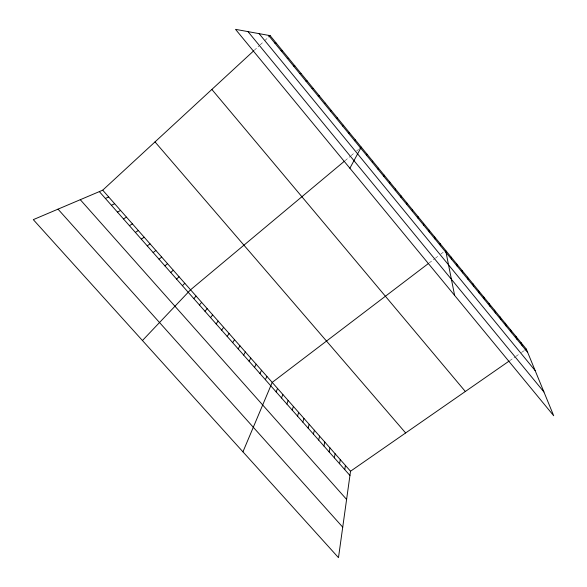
<?xml version="1.0" encoding="UTF-8"?>
<svg xmlns="http://www.w3.org/2000/svg" width="587" height="587" viewBox="0 0 587 587"><rect width="100%" height="100%" fill="white"/><g stroke="black" fill="none" stroke-linecap="round" stroke-linejoin="round"><path stroke-width="0.44" stroke-dasharray="2.94 2.2" d="M254.288 50.277L259.549 45.419M260.21 44.81L263.504 41.765M264.832 40.54L268.156 37.48M345.112 160.611L350.468 156.142M351.143 155.577L354.497 152.774M356.522 151.079L358.554 149.384M429.273 262.859L434.71 258.72M435.393 258.199L438.797 255.609M440.852 254.046L443.589 251.962M509.765 360.631L515.261 356.815M515.951 356.338L519.4 353.939M521.476 352.493L524.25 350.571"/><path stroke-width="0.88" d="M406.725 204.43L406.74 202.786M401.038 197.474L401.112 195.904M395.33 190.489L395.469 188.999M509.076 361.108L350.534 471.229L338.479 557.65L33.305 219.641L102.718 190.173L253.635 50.878M389.599 183.482L389.812 182.073M344.767 469.622L345.413 465.425M339.572 463.745L340.277 459.599M334.37 457.845L335.126 453.758M329.153 451.939L329.96 447.896M383.861 176.46L384.133 175.124M323.914 446.01L324.787 442.026M318.668 440.059L319.592 436.134M313.407 434.101L314.383 430.234M308.131 428.121L309.166 424.313M378.101 169.416L378.439 168.161M302.833 422.126L303.927 418.37M297.528 416.117L298.68 412.419M292.209 410.086L293.412 406.446M372.319 162.342L372.73 161.168M286.874 404.039L288.136 400.459M281.518 397.979L282.839 394.457M276.154 391.903L277.534 388.433M242.937 451.836L272.207 382.401L428.598 263.372M366.523 155.254L367 154.161M265.375 379.694L266.872 376.348M259.968 373.559L261.516 370.272M254.538 367.411L256.152 364.189M249.093 361.247L250.766 358.085M349.881 168.234L361.254 147.124L359.904 148.254M243.634 355.069L245.373 351.958M238.168 348.869L239.958 345.824M232.679 342.647L234.529 339.668M227.169 336.417L229.084 333.497M354.695 140.792L355.311 139.86M221.651 330.165L223.625 327.304M216.119 323.892L218.151 321.096M210.564 317.604L212.663 314.874M205.002 311.301L207.16 308.63M348.671 133.41L349.353 132.567M199.419 304.976L201.642 302.371M193.82 298.629L196.102 296.09M142.45 340.526L190.555 289.795L344.452 161.168M342.617 126.014L343.38 125.251M182.403 285.7L184.817 283.286M176.584 279.111L179.064 276.763M268.817 36.871L270.145 35.646L526.334 349.126L553.695 415.728L235.519 29.35L270.145 35.646M170.744 272.5L173.297 270.218M164.896 265.867L167.508 263.658M336.549 118.596L337.378 117.921M159.026 259.212L161.704 257.077M153.134 252.542L155.885 250.473M147.227 245.858L150.045 243.854M524.947 350.087L526.334 349.126M141.306 239.144L144.189 237.214M330.466 111.148L331.369 110.554M135.362 232.415L138.319 230.552M129.404 225.665L132.427 223.874M123.431 218.892L126.521 217.175M117.437 212.105L120.592 210.454M324.354 103.679L325.33 103.173M111.42 205.289L114.656 203.711M105.389 198.457L108.69 196.953M318.227 96.18L319.277 95.769M312.086 88.659L313.209 88.336M305.915 81.116L307.111 80.881M299.73 73.551L300.999 73.397M293.522 65.957L294.872 65.898M287.292 58.34L288.716 58.37M281.048 50.702L282.545 50.82M274.782 43.034L276.352 43.24M58.018 209.148L342.735 527.163M80.28 199.697L346.601 499.427M102.718 190.173L350.534 471.229M99.342 191.604L349.94 475.485M155.012 141.907L405.639 432.957M211.856 89.444L465.337 391.492M248 31.617L543.936 391.977M268.494 35.345L527.662 352.354M259.102 33.635L535.161 370.61M521.065 342.676L522.335 345.838M515.782 336.212L516.993 339.308M510.477 329.725L511.637 332.756M505.165 323.224L506.258 326.181M499.838 316.701L500.872 319.592M494.489 310.156L495.465 312.974M489.125 303.596L490.042 306.348M483.747 297.015L484.605 299.693M478.354 290.418L479.153 293.023M472.946 283.792L473.68 286.331M467.516 277.152L468.199 279.617M462.072 270.497L462.688 272.889M456.613 263.812L457.17 266.131M451.139 257.113L451.638 259.359M445.65 250.392L454.624 295.422M440.14 243.656L440.507 245.755M434.615 236.899L434.923 238.916M429.075 230.111L429.317 232.063M423.513 223.317L423.697 225.188M417.944 216.493L418.054 218.291M412.345 209.647L412.404 211.371"/></g></svg>
